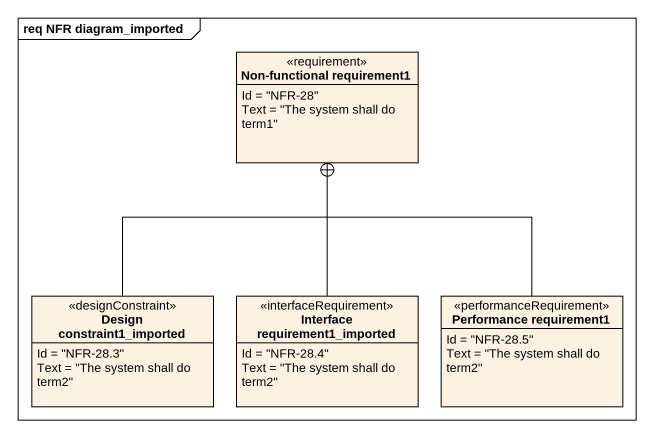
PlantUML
@startuml
mainframe req NFR diagram_imported
hide circle
hide empty members
class "Non-functional requirement1" as Non_functional_requirement1 <<requirement>> {
  Id = "NFR-28"
  Text = "The system shall do term1"
}
class "Design constraint1_imported" as Design_constraint1_imported <<designConstraint>> {
  Id = "NFR-28.3"
  Text = "The system shall do term2"
}
class "Interface requirement1_imported" as Interface_requirement1 <<interfaceRequirement>> {
  Id = "NFR-28.4"
  Text = "The system shall do term2"
}
class "Performance requirement1" as Performance_requirement1 <<performanceRequirement>> {
  Id = "NFR-28.5"
  Text = "The system shall do term2"
}
Design_constraint1_imported -up-+ Non_functional_requirement1
Interface_requirement1 -up-+ Non_functional_requirement1
Performance_requirement1 -up-+ Non_functional_requirement1
@enduml
